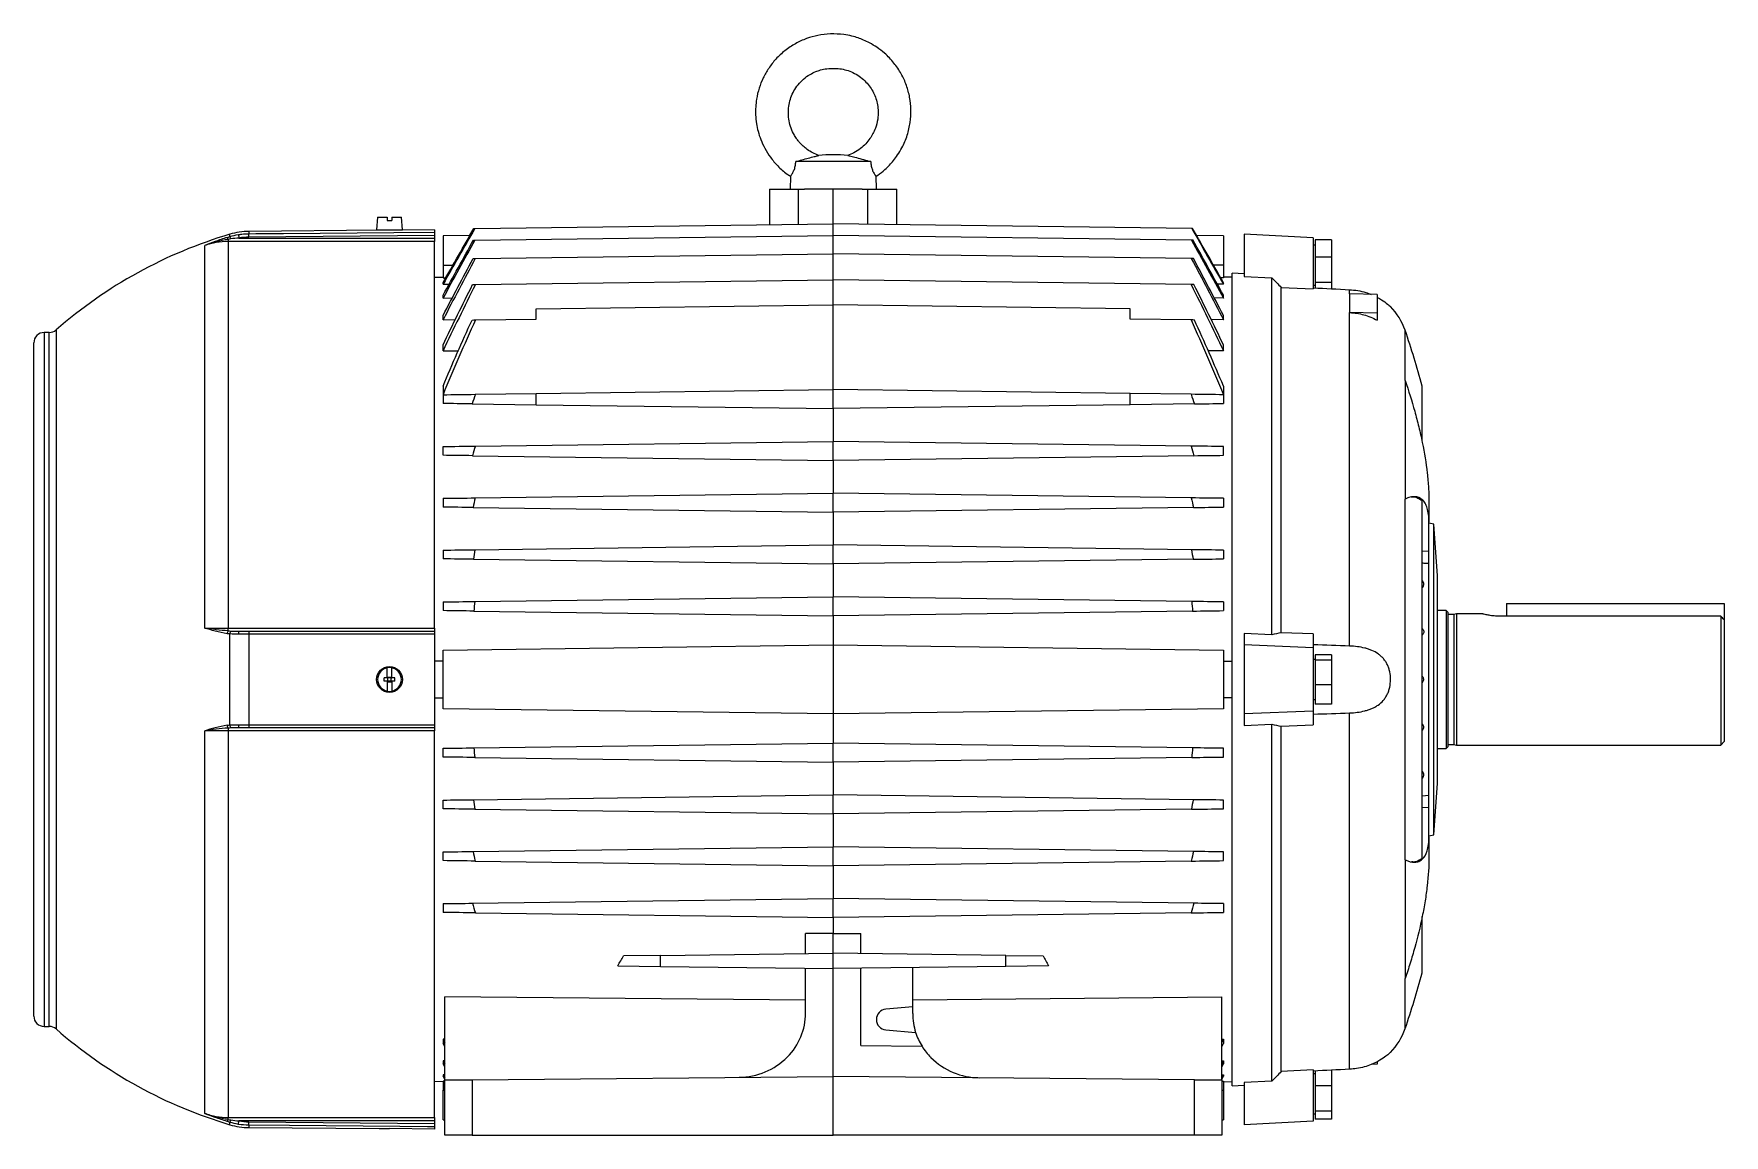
# Model space of a CAD drawing. Extents: x 49 to 1991, y 37 to 1201.
# Drawn here: x 1062.6 to 1552.1, y 460.3 to 779.4 of the extents above; entities that cross this region are included whole.
import ezdxf

# ---------------------------------------------------------------- set-up
doc = ezdxf.new("R2010")
doc.units = 0
doc.layers.get('0').update_dxf_attribs({"linetype": 'CONTINUOUS'})

msp = doc.modelspace()

# ---------------------------------------------------------------- linework, layer by layer
at = {"color": 7, "linetype": 'CONTINUOUS'}
for p, q in [((1304.89, 742.35), (1283.21, 742.35)), ((1275.59, 734.35), (1275.59, 724.08)), ((1275.59, 734.35), (1284, 734.35)), ((1281.65, 738.08), (1281.55, 734.35)), ((1284, 734.35), (1285.72, 734.35)), ((1284, 724.19), (1284, 734.35)), ((1302.38, 734.35), (1285.72, 734.35)), ((1294.05, 724.32), (1294.05, 734.35)), ((1302.38, 734.35), (1304.1, 734.35)), ((1304.1, 734.35), (1312.51, 734.35)), ((1304.1, 724.19), (1304.1, 734.35)), ((1306.55, 734.35), (1306.45, 738.12)), ((1312.51, 724.08), (1312.51, 734.35)), ((1162.12, 726.25), (1161.8, 722.55)), ((1162.12, 726.25), (1164.9, 726.25)), ((1164.9, 726.25), (1164.9, 725.25)), ((1164.9, 725.25), (1166.2, 725.25)), ((1166.2, 726.25), (1166.2, 725.25)), ((1166.2, 726.25), (1168.98, 726.25)), ((1169.3, 722.55), (1168.98, 726.25)), ((1118.82, 719.82), (1118.82, 719.23)), ((1119.34, 720.63), (1119.34, 721.3)), ((1121.79, 721.2), (1121.95, 720.22)), ((1121.95, 720.22), (1178.55, 720.22)), ((1162.59, 722.46), (1124.85, 722.13)), ((1124.85, 722.13), (1124.85, 721.47)), ((1124.86, 720.47), (1124.85, 721.47)), ((1178.55, 720.94), (1124.86, 720.47)), ((1161.8, 722.55), (1169.3, 722.55)), ((1178.55, 722.6), (1168.51, 722.51)), ((1178.55, 722.6), (1178.55, 721.94)), ((1178.55, 720.94), (1178.55, 720.22)), ((1178.55, 720.22), (1178.55, 719.23)), ((1188.84, 720.97), (1181.05, 720.87)), ((1181.05, 720.87), (1181.05, 712.35)), ((1190.23, 722.96), (1294.05, 724.32)), ((1190.3, 719.59), (1294.05, 720.94)), ((1294.05, 720.94), (1294.05, 724.32)), ((1397.87, 722.96), (1294.05, 724.32)), ((1294.05, 715.62), (1294.05, 720.94)), ((1397.8, 719.59), (1294.05, 720.94)), ((1407.05, 720.87), (1399.26, 720.97)), ((1407.05, 720.87), (1407.05, 712.35)), ((1433.05, 720.3), (1413.05, 721.35)), ((1413.05, 721.35), (1413.05, 709.09)), ((1433.05, 720.3), (1433.05, 705.46)), ((1438.35, 719.69), (1433.65, 719.69)), ((1433.65, 719.69), (1433.65, 714.68)), ((1438.35, 719.69), (1438.35, 714.68)), ((1112.05, 607.24), (1112.05, 718.04)), ((1118.82, 719.23), (1118.82, 607.23)), ((1178.55, 719.23), (1118.82, 719.23)), ((1178.55, 607.23), (1178.55, 719.23)), ((1190.36, 714.27), (1294.05, 715.62)), ((1294.05, 708.08), (1294.05, 715.62)), ((1397.74, 714.27), (1294.05, 715.62)), ((1433.65, 718.15), (1433.05, 718.15)), ((1438.35, 714.68), (1433.65, 714.68)), ((1433.65, 714.68), (1433.65, 707.33)), ((1438.35, 714.68), (1438.35, 707.33)), ((1181.05, 712.35), (1181.05, 708.68)), ((1181.05, 712.35), (1183.93, 712.35)), ((1407.05, 712.35), (1404.17, 712.35)), ((1407.05, 712.35), (1407.05, 708.68)), ((1413.05, 709.85), (1409.55, 710.03)), ((1409.55, 474.66), (1409.55, 710.03)), ((1178.55, 708.83), (1181.05, 708.87)), ((1181.05, 708.68), (1181.86, 708.7)), ((1181.05, 706.81), (1181.05, 707.28)), ((1181.05, 706.81), (1182.82, 706.84)), ((1190.41, 706.72), (1294.05, 708.08)), ((1294.05, 700.83), (1294.05, 708.08)), ((1397.69, 706.72), (1294.05, 708.08)), ((1407.05, 706.81), (1405.28, 706.84)), ((1407.05, 708.68), (1406.24, 708.7)), ((1409.55, 708.83), (1407.05, 708.87)), ((1407.05, 706.81), (1407.05, 707.28)), ((1413.05, 709.09), (1421.05, 708.71)), ((1421.05, 605.3), (1421.05, 708.71)), ((1423.77, 605.9), (1423.77, 705.9)), ((1423.77, 705.9), (1433.05, 705.46)), ((1433.05, 706.55), (1433.65, 706.55)), ((1438.35, 707.33), (1433.65, 707.33)), ((1433.65, 707.33), (1433.65, 705.75)), ((1438.35, 707.33), (1438.35, 705.51)), ((1443.57, 704.05), (1443.57, 705.25)), ((1181.05, 702.81), (1181.05, 703.64)), ((1181.05, 702.81), (1183.73, 702.85)), ((1208.05, 699.71), (1294.05, 700.83)), ((1294.05, 676.3), (1294.05, 700.83)), ((1380.05, 699.71), (1294.05, 700.83)), ((1407.05, 702.81), (1404.37, 702.85)), ((1407.05, 702.81), (1407.05, 703.64)), ((1443.57, 704.05), (1443.57, 698.62)), ((1451.57, 703.82), (1443.57, 704.05)), ((1451.57, 703.82), (1451.57, 698.49)), ((1181.05, 696.53), (1181.05, 697.77)), ((1181.05, 696.53), (1184.63, 696.57)), ((1190.44, 696.48), (1208.05, 696.71)), ((1208.05, 696.71), (1208.05, 699.71)), ((1380.05, 696.71), (1380.05, 699.71)), ((1397.66, 696.48), (1380.05, 696.71)), ((1407.05, 696.53), (1403.47, 696.57)), ((1407.05, 696.53), (1407.05, 697.77)), ((1443.57, 602.03), (1443.57, 698.62)), ((1451.57, 698.49), (1443.57, 698.62)), ((1451.57, 698.49), (1451.57, 696.41)), ((1067.03, 692.85), (1065.55, 692.85)), ((1065.55, 692.85), (1065.55, 491.85)), ((1067.03, 491.85), (1067.03, 692.85)), ((1069, 693.59), (1069, 491.1)), ((1459.67, 678.93), (1459.67, 693.48)), ((1062.55, 494.85), (1062.55, 689.85)), ((1181.05, 687.5), (1181.05, 689.25)), ((1181.05, 687.5), (1185.54, 687.56)), ((1407.05, 687.5), (1402.56, 687.56)), ((1407.05, 687.5), (1407.05, 689.25)), ((1181.05, 677.31), (1181.05, 674.84)), ((1208.05, 675.17), (1294.05, 676.3)), ((1294.05, 670.8), (1294.05, 676.3)), ((1380.05, 675.17), (1294.05, 676.3)), ((1407.05, 677.31), (1407.05, 674.84)), ((1459.67, 678.93), (1459.67, 644.61)), ((1464.55, 661.36), (1464.55, 677.35)), ((1181.05, 674.82), (1181.05, 672.28)), ((1189.45, 672.17), (1208.05, 671.92)), ((1190.44, 674.94), (1208.05, 675.17)), ((1208.05, 671.92), (1208.05, 675.17)), ((1208.05, 671.92), (1294.05, 670.8)), ((1380.05, 671.92), (1294.05, 670.8)), ((1294.05, 670.8), (1294.05, 661.3)), ((1380.05, 671.92), (1380.05, 675.17)), ((1397.66, 674.94), (1380.05, 675.17)), ((1398.65, 672.17), (1380.05, 671.92)), ((1407.05, 674.82), (1407.05, 672.28)), ((1190.41, 659.94), (1294.05, 661.3)), ((1294.05, 655.8), (1294.05, 661.3)), ((1397.69, 659.94), (1294.05, 661.3)), ((1181.05, 657.28), (1181.05, 659.82)), ((1189.6, 657.16), (1294.05, 655.8)), ((1398.5, 657.16), (1294.05, 655.8)), ((1407.05, 657.28), (1407.05, 659.82)), ((1294.05, 655.8), (1294.05, 646.3)), ((1190.36, 644.94), (1294.05, 646.3)), ((1294.05, 640.8), (1294.05, 646.3)), ((1397.74, 644.94), (1294.05, 646.3)), ((1181.05, 644.82), (1181.05, 642.28)), ((1189.74, 642.16), (1294.05, 640.8)), ((1398.36, 642.16), (1294.05, 640.8)), ((1407.05, 644.82), (1407.05, 642.28)), ((1459.67, 540.09), (1459.67, 644.61)), ((1464.55, 540.55), (1464.55, 644.14)), ((1466.55, 643.71), (1466.55, 637.94)), ((1294.05, 640.8), (1294.05, 631.3)), ((1466.55, 629.52), (1466.55, 637.94)), ((1468, 637.35), (1466.55, 637.6)), ((1469.05, 622.35), (1468, 637.35)), ((1468, 592.35), (1468, 637.35)), ((1181.05, 629.82), (1181.05, 627.28)), ((1189.86, 627.16), (1294.05, 625.8)), ((1190.3, 629.94), (1294.05, 631.3)), ((1294.05, 625.8), (1294.05, 631.3)), ((1397.8, 629.94), (1294.05, 631.3)), ((1398.24, 627.16), (1294.05, 625.8)), ((1407.05, 629.82), (1407.05, 627.28)), ((1466.55, 629.52), (1464.55, 629.4)), ((1466.55, 625.99), (1466.55, 629.52)), ((1294.05, 625.8), (1294.05, 616.3)), ((1466.55, 558.71), (1466.55, 625.99)), ((1469.05, 592.35), (1469.05, 622.35)), ((1181.05, 614.82), (1181.05, 612.28)), ((1189.97, 612.16), (1294.05, 610.8)), ((1190.23, 614.94), (1294.05, 616.3)), ((1294.05, 610.8), (1294.05, 616.3)), ((1397.87, 614.94), (1294.05, 616.3)), ((1398.13, 612.16), (1294.05, 610.8)), ((1407.05, 614.82), (1407.05, 612.28)), ((1471.55, 612.32), (1469.05, 612.32)), ((1472.05, 611.82), (1471.55, 612.32)), ((1471.55, 612.32), (1471.55, 572.37)), ((1489.05, 614.35), (1552.05, 614.35)), ((1489.05, 614.35), (1489.05, 610.68)), ((1552.05, 614.35), (1552.05, 609.64)), ((1118.82, 606.43), (1118.82, 607.23)), ((1118.82, 607.23), (1178.55, 607.23)), ((1178.55, 607.23), (1178.55, 606.35)), ((1294.05, 610.8), (1294.05, 602.35)), ((1472.05, 611.82), (1472.05, 572.87)), ((1473.8, 611.15), (1472.05, 611.15)), ((1474.55, 611.35), (1473.8, 611.15)), ((1473.8, 611.15), (1473.8, 573.55)), ((1482.11, 611.35), (1474.55, 611.35)), ((1474.55, 611.35), (1474.55, 573.35)), ((1489.05, 610.68), (1487.05, 610.68)), ((1551.05, 610.68), (1489.05, 610.68)), ((1551.05, 610.68), (1551.05, 573.35)), ((1552.05, 609.64), (1552.05, 574.35)), ((1119.34, 579.17), (1119.34, 605.52)), ((1124.85, 605.45), (1124.85, 579.25)), ((1124.86, 606.35), (1178.55, 606.35)), ((1178.55, 605.45), (1178.55, 579.25)), ((1181.05, 600.87), (1294.05, 602.35)), ((1294.05, 602.35), (1407.05, 600.87)), ((1421.05, 605.3), (1413.05, 605.63)), ((1413.05, 605.63), (1413.05, 602.35)), ((1433.05, 601.54), (1413.05, 602.35)), ((1413.05, 602.35), (1413.05, 582.35)), ((1433.05, 605.52), (1423.77, 605.9)), ((1433.05, 605.52), (1433.05, 601.54)), ((1181.05, 597.66), (1178.55, 597.67)), ((1407.05, 597.66), (1409.55, 597.67)), ((1433.05, 601.54), (1433.05, 583.15)), ((1433.65, 598.15), (1433.05, 598.15)), ((1438.35, 599.48), (1433.65, 599.48)), ((1433.65, 599.48), (1433.65, 597.93)), ((1438.35, 597.93), (1433.65, 597.93)), ((1433.65, 597.93), (1433.65, 590.8)), ((1438.35, 599.48), (1438.35, 597.93)), ((1438.35, 597.93), (1438.35, 590.8)), ((1164.9, 592.85), (1164.05, 592.85)), ((1164.05, 591.85), (1164.05, 592.85)), ((1164.9, 595.71), (1164.9, 595.8)), ((1164.9, 592.85), (1164.9, 595.71)), ((1164.9, 592.85), (1165.05, 592.85)), ((1165.05, 593.05), (1166.05, 593.05)), ((1165.05, 592.85), (1165.05, 593.05)), ((1165.05, 591.85), (1165.05, 592.85)), ((1166.05, 592.85), (1165.05, 592.85)), ((1166.05, 592.85), (1166.05, 593.05)), ((1166.05, 591.85), (1166.05, 592.85)), ((1166.05, 592.85), (1166.2, 592.85)), ((1166.2, 595.71), (1166.2, 595.8)), ((1166.2, 592.85), (1166.2, 595.71)), ((1167.05, 592.85), (1166.2, 592.85)), ((1167.05, 591.85), (1167.05, 592.85)), ((1468, 547.35), (1468, 592.35)), ((1469.05, 562.35), (1469.05, 592.35)), ((1164.9, 591.85), (1164.05, 591.85)), ((1164.9, 591.85), (1164.9, 588.98)), ((1164.9, 591.85), (1165.05, 591.85)), ((1164.9, 588.98), (1164.9, 588.89)), ((1165.05, 591.65), (1165.05, 591.85)), ((1166.05, 591.85), (1165.05, 591.85)), ((1165.05, 591.65), (1166.05, 591.65)), ((1166.05, 591.65), (1166.05, 591.85)), ((1166.05, 591.85), (1166.2, 591.85)), ((1166.2, 591.85), (1166.2, 588.98)), ((1167.05, 591.85), (1166.2, 591.85)), ((1166.2, 588.98), (1166.2, 588.89)), ((1438.35, 590.8), (1433.65, 590.8)), ((1433.65, 590.8), (1433.65, 585.21)), ((1438.35, 590.8), (1438.35, 585.21)), ((1178.55, 587.02), (1181.05, 587.03)), ((1294.05, 582.35), (1181.05, 583.83)), ((1407.05, 583.83), (1294.05, 582.35)), ((1409.55, 587.02), (1407.05, 587.03)), ((1433.05, 583.15), (1413.05, 582.35)), ((1433.05, 586.55), (1433.65, 586.55)), ((1433.05, 583.15), (1433.05, 579.17)), ((1438.35, 585.21), (1433.65, 585.21)), ((1443.57, 479.44), (1443.57, 582.67)), ((1118.82, 578.26), (1118.82, 577.46)), ((1178.55, 578.35), (1124.86, 578.35)), ((1178.55, 578.35), (1178.55, 577.46)), ((1294.05, 582.35), (1294.05, 573.9)), ((1413.05, 582.35), (1413.05, 579.06)), ((1413.05, 579.06), (1421.05, 579.39)), ((1421.05, 475.98), (1421.05, 579.39)), ((1423.77, 578.79), (1433.05, 579.17)), ((1423.77, 478.79), (1423.77, 578.79)), ((1112.05, 466.65), (1112.05, 577.46)), ((1178.55, 577.46), (1118.82, 577.46)), ((1118.82, 577.46), (1118.82, 465.47)), ((1178.55, 465.47), (1178.55, 577.46)), ((1189.97, 572.53), (1294.05, 573.9)), ((1294.05, 568.4), (1294.05, 573.9)), ((1398.13, 572.53), (1294.05, 573.9)), ((1471.55, 572.37), (1472.05, 572.87)), ((1472.05, 573.55), (1473.8, 573.55)), ((1473.8, 573.55), (1474.55, 573.35)), ((1474.55, 573.35), (1551.05, 573.35)), ((1551.05, 573.35), (1552.05, 574.35)), ((1181.05, 569.88), (1181.05, 572.42)), ((1190.23, 569.76), (1294.05, 568.4)), ((1397.87, 569.76), (1294.05, 568.4)), ((1294.05, 568.4), (1294.05, 558.9)), ((1407.05, 569.88), (1407.05, 572.42)), ((1469.05, 572.37), (1471.55, 572.37)), ((1189.86, 557.53), (1294.05, 558.9)), ((1294.05, 553.4), (1294.05, 558.9)), ((1398.24, 557.53), (1294.05, 558.9)), ((1466.55, 558.71), (1464.55, 558.59)), ((1466.55, 555.17), (1466.55, 558.71)), ((1468, 547.35), (1469.05, 562.35)), ((1181.05, 554.88), (1181.05, 557.42)), ((1190.3, 554.75), (1294.05, 553.4)), ((1397.8, 554.75), (1294.05, 553.4)), ((1294.05, 553.4), (1294.05, 543.9)), ((1407.05, 554.88), (1407.05, 557.42)), ((1466.55, 555.17), (1464.55, 555.29)), ((1466.55, 546.75), (1466.55, 555.17)), ((1189.74, 542.53), (1294.05, 543.9)), ((1294.05, 538.4), (1294.05, 543.9)), ((1398.36, 542.53), (1294.05, 543.9)), ((1466.55, 547.09), (1468, 547.35)), ((1466.55, 546.75), (1466.55, 540.98)), ((1181.05, 539.88), (1181.05, 542.42)), ((1190.36, 539.75), (1294.05, 538.4)), ((1397.74, 539.75), (1294.05, 538.4)), ((1407.05, 539.88), (1407.05, 542.42)), ((1459.67, 540.09), (1459.67, 505.76)), ((1294.05, 538.4), (1294.05, 528.9)), ((1189.6, 527.53), (1294.05, 528.9)), ((1294.05, 523.4), (1294.05, 528.9)), ((1398.5, 527.53), (1294.05, 528.9)), ((1181.05, 527.42), (1181.05, 524.88)), ((1190.41, 524.75), (1294.05, 523.4)), ((1397.69, 524.75), (1294.05, 523.4)), ((1407.05, 527.42), (1407.05, 524.88)), ((1294.05, 523.4), (1294.05, 518.74)), ((1464.55, 507.35), (1464.55, 523.66)), ((1294.05, 518.74), (1286.05, 518.77)), ((1286.05, 512.99), (1286.05, 518.77)), ((1294.05, 518.74), (1302.05, 518.77)), ((1294.05, 513.1), (1294.05, 518.74)), ((1302.05, 512.99), (1302.05, 518.77)), ((1231.7, 509.41), (1244.05, 509.25)), ((1244.05, 512.44), (1233.28, 512.3)), ((1244.05, 512.44), (1294.05, 513.1)), ((1244.05, 509.25), (1244.05, 512.44)), ((1244.05, 509.25), (1294.05, 508.6)), ((1294.05, 508.6), (1294.05, 513.1)), ((1344.05, 512.44), (1294.05, 513.1)), ((1344.05, 509.25), (1294.05, 508.6)), ((1344.05, 509.25), (1344.05, 512.44)), ((1344.05, 512.44), (1354.82, 512.3)), ((1356.4, 509.41), (1344.05, 509.25)), ((1286.05, 495.73), (1286.05, 508.7)), ((1294.05, 477.35), (1294.05, 508.6)), ((1302.05, 486.35), (1302.05, 508.7)), ((1317.05, 497.51), (1317.05, 508.9)), ((1459.67, 491.21), (1459.67, 505.76)), ((1286.05, 499.43), (1181.55, 500.46)), ((1181.55, 476.36), (1181.55, 500.46)), ((1317.05, 499.58), (1406.55, 500.46)), ((1406.55, 476.36), (1406.55, 500.46)), ((1317.05, 497.51), (1309.29, 496.84)), ((1317.05, 495.6), (1317.05, 497.51)), ((1065.55, 491.85), (1067.03, 491.85)), ((1309.29, 490.86), (1317.91, 490.1)), ((1181.55, 488.16), (1181.05, 488.17)), ((1181.05, 488.17), (1181.05, 486.92)), ((1181.05, 488.17), (1181.55, 487.21)), ((1181.55, 485.97), (1181.05, 486.92)), ((1302.05, 486.35), (1319.75, 486.11)), ((1406.55, 488.16), (1407.05, 488.17)), ((1407.05, 488.17), (1406.55, 487.21)), ((1406.55, 485.97), (1407.05, 486.92)), ((1407.05, 488.17), (1407.05, 486.92)), ((1181.55, 481.87), (1181.05, 481.88)), ((1181.05, 481.88), (1181.05, 481.05)), ((1181.05, 481.88), (1181.55, 480.97)), ((1181.55, 480.14), (1181.05, 481.05)), ((1280.78, 483), (1280.74, 482.97)), ((1322.36, 482.83), (1322.32, 482.87)), ((1406.55, 481.87), (1407.05, 481.88)), ((1407.05, 481.88), (1406.55, 480.97)), ((1406.55, 480.14), (1407.05, 481.05)), ((1407.05, 481.88), (1407.05, 481.05)), ((1451.57, 480.88), (1449.82, 480.83)), ((1451.57, 481.64), (1451.57, 480.88)), ((1181.05, 475.82), (1178.55, 475.86)), ((1181.55, 477.88), (1181.05, 477.88)), ((1181.05, 477.88), (1181.05, 477.41)), ((1181.05, 477.88), (1181.55, 477)), ((1181.55, 476.53), (1181.05, 477.41)), ((1181.55, 476), (1181.05, 476.01)), ((1181.05, 476.01), (1181.05, 473.35)), ((1181.55, 476.36), (1189.48, 476.43)), ((1181.55, 460.35), (1181.55, 476.36)), ((1189.48, 476.43), (1294.05, 477.35)), ((1189.48, 476.43), (1189.48, 460.35)), ((1294.05, 460.35), (1294.05, 477.35)), ((1398.62, 476.43), (1294.05, 477.35)), ((1398.62, 460.35), (1398.62, 476.43)), ((1398.62, 476.43), (1406.55, 476.36)), ((1406.55, 477.88), (1407.05, 477.88)), ((1407.05, 477.88), (1406.55, 477)), ((1406.55, 476.53), (1407.05, 477.41)), ((1406.55, 476.36), (1406.55, 460.35)), ((1406.55, 476), (1407.05, 476.01)), ((1407.05, 477.88), (1407.05, 477.41)), ((1407.05, 476.01), (1407.05, 473.35)), ((1407.05, 475.82), (1409.55, 475.86)), ((1409.55, 474.66), (1413.05, 474.85)), ((1421.05, 475.98), (1413.05, 475.6)), ((1413.05, 475.6), (1413.05, 463.35)), ((1433.05, 479.24), (1423.77, 478.79)), ((1433.05, 479.24), (1433.05, 464.39)), ((1433.65, 478.15), (1433.05, 478.15)), ((1433.65, 478.95), (1433.65, 474.68)), ((1438.35, 479.18), (1438.35, 474.68)), ((1181.05, 473.35), (1181.55, 473.35)), ((1406.55, 473.35), (1407.05, 473.35)), ((1438.35, 474.68), (1433.65, 474.68)), ((1433.65, 474.68), (1433.65, 467.33)), ((1438.35, 474.68), (1438.35, 467.33)), ((1118.82, 465.47), (1178.55, 465.47)), ((1118.82, 464.87), (1118.82, 465.47)), ((1178.55, 465.47), (1178.55, 464.47)), ((1433.05, 466.55), (1433.65, 466.55)), ((1438.35, 467.33), (1433.65, 467.33)), ((1433.65, 467.33), (1433.65, 465)), ((1438.35, 467.33), (1438.35, 465)), ((1119.34, 463.39), (1119.34, 464.06)), ((1121.79, 463.49), (1121.95, 464.47)), ((1178.55, 464.47), (1121.95, 464.47)), ((1124.85, 463.23), (1124.86, 464.22)), ((1124.85, 463.23), (1124.85, 462.57)), ((1124.85, 462.57), (1162.55, 462.24)), ((1124.86, 464.22), (1178.55, 463.75)), ((1178.55, 462.13), (1165.55, 462.24)), ((1178.55, 464.47), (1178.55, 463.75)), ((1178.55, 462.76), (1178.55, 462.13)), ((1181.05, 464.83), (1181.55, 464.82)), ((1189.48, 460.35), (1181.55, 460.35)), ((1189.48, 460.35), (1294.05, 460.35)), ((1398.62, 460.35), (1294.05, 460.35)), ((1406.55, 460.35), (1398.62, 460.35)), ((1406.55, 464.82), (1407.05, 464.83)), ((1433.05, 464.39), (1413.05, 463.35)), ((1438.35, 465), (1433.65, 465))]:
    msp.add_line(p, q, dxfattribs=at)
at = {"color": 7, "linetype": 'CONTINUOUS', "flags": 128}
for points in [[(1124.85, 721.47), (1126.85, 721.48), (1134.85, 721.55), (1166.85, 721.83), (1178.55, 721.94)], [(1178.55, 605.45), (1176.55, 605.45), (1168.55, 605.45), (1136.55, 605.45), (1124.85, 605.45)], [(1124.85, 579.25), (1126.85, 579.25), (1134.85, 579.25), (1166.85, 579.25), (1178.55, 579.25)], [(1178.55, 462.76), (1176.55, 462.77), (1168.55, 462.84), (1136.55, 463.13), (1124.85, 463.23)]]:
    msp.add_lwpolyline(points, dxfattribs=at)
at = {"color": 7, "linetype": 'CONTINUOUS'}
msp.add_circle((1165.55, 592.35), 3.75, dxfattribs=at)
for centre, radius, start, end in [((1294.05, 705.58), 38.76, 83.7429, 96.2631), ((1157.55, 592.35), 134.5, 106.5049, 131.1728), ((1117.44, 719.45), 1.42, 14.9533, 40.3173), ((1125.02, 702.13), 20, 90.5, 106.5049), ((1117.05, 719.27), 2.66, 14.6474, 30.5834), ((1442.63, 687.69), 18, 18.7526, 44.7019), ((1065.55, 689.85), 3, 90, 180), ((1067.03, 695.85), 3, 270, 311.1728), ((1222.94, 613.11), 250, 14.8891, 18.7526), ((1120.33, 605.43), 1.81, 146.6187, 174.3626), ((1120.89, 605.49), 1.55, 144.7345, 178.8783), ((1123.25, 605.65), 1.47, 151.7604, 187.8841), ((1149.52, 605.66), 24.68, 178.4001, 180.4877), ((1165.55, 592.35), 3.43, 100.9358, 259.0642), ((1165.55, 592.35), 3.51, 79.3397, 100.6603), ((1165.55, 592.35), 3.43, 280.9358, 79.0642), ((1165.55, 592.35), 3.51, 259.3397, 280.6603), ((1120.33, 579.26), 1.81, 185.6374, 213.3813), ((1120.89, 579.2), 1.55, 181.1217, 215.2655), ((1123.25, 579.04), 1.47, 172.1159, 208.2396), ((1149.52, 579.04), 24.68, 179.5123, 181.5999), ((1222.94, 571.58), 250, 341.2474, 345.1109), ((1065.55, 494.85), 3, 180, 270), ((1268.05, 495.73), 18, 315, 0), ((1309.55, 493.85), 3, 95, 265), ((1335.05, 495.6), 18, 180, 197.7849), ((1067.03, 488.85), 3, 48.8272, 90), ((1157.55, 592.35), 134.5, 228.8272, 253.4951), ((1335.05, 495.6), 18, 197.7849, 211.8062), ((1442.63, 497), 18, 315.3063, 341.2474), ((1335.05, 495.6), 18, 211.8062, 225), ((1266.6, 497.11), 20, 270.5, 315), ((1336.5, 496.98), 20, 225, 269.5), ((1117.44, 465.24), 1.42, 319.6827, 345.0467), ((1117.05, 465.42), 2.66, 329.4166, 345.3526), ((1125.02, 482.56), 20, 253.4951, 269.5)]:
    msp.add_arc(centre, radius, start, end, dxfattribs=at)
for centre, start_param, end_param in [((1185.7, 592.35), 3.922163, 3.956731), ((1402.4, 592.35), 2.326455, 2.361022)]:
    msp.add_ellipse(centre, major_axis=(0, 116.72), ratio=0.560054, start_param=start_param, end_param=end_param, dxfattribs=at)
for points, knots in [([(1306.43, 738.1), (1306.6, 738.2), (1307.53, 738.74), (1308.83, 739.85), (1310.33, 741.28), (1311.58, 742.7), (1312.81, 744.36), (1314.25, 746.77), (1315.57, 749.92), (1316.43, 753.65), (1316.64, 757.36), (1316.27, 760.98), (1315.32, 764.48), (1313.8, 767.84), (1311.68, 771.01), (1309.24, 773.56), (1306.81, 775.44), (1304.75, 776.68), (1302.93, 777.55), (1301.2, 778.21), (1299.3, 778.76), (1296.61, 779.27), (1293.3, 779.42), (1289.66, 779.01), (1286.26, 778.05), (1283.03, 776.57), (1280.03, 774.57), (1277.42, 772.14), (1275.32, 769.46), (1273.7, 766.62), (1272.51, 763.62), (1271.84, 760.78), (1271.55, 758.18), (1271.53, 755.8), (1271.77, 753.43), (1272.27, 751.03), (1273.05, 748.64), (1274.21, 746.1), (1275.83, 743.51), (1278, 740.99), (1279.98, 739.14), (1281.35, 738.33), (1281.68, 738.13)], [0, 0, 0, 0, 0.005174, 0.027876, 0.044352, 0.059379, 0.077005, 0.098353, 0.132398, 0.1655, 0.197697, 0.229028, 0.26001, 0.291834, 0.324669, 0.359291, 0.383347, 0.404666, 0.421681, 0.435879, 0.452898, 0.473302, 0.507356, 0.538887, 0.568536, 0.599231, 0.631088, 0.66228, 0.691783, 0.719611, 0.747202, 0.775759, 0.795343, 0.815356, 0.837756, 0.85729, 0.879156, 0.903351, 0.929864, 0.958674, 0.989782, 1, 1, 1, 1]), ([(1289.85, 744.16), (1289.27, 744.38), (1288.1, 744.82), (1286.6, 745.77), (1285.42, 746.73), (1284.55, 747.59), (1283.85, 748.42), (1283.16, 749.36), (1282.36, 750.72), (1281.61, 752.51), (1281.12, 754.66), (1280.99, 756.81), (1281.21, 758.9), (1281.75, 760.92), (1282.62, 762.85), (1283.84, 764.66), (1285.41, 766.29), (1287.16, 767.56), (1288.84, 768.39), (1290.48, 768.96), (1292.29, 769.32), (1294.36, 769.4), (1296.44, 769.24), (1298.4, 768.74), (1300.27, 767.94), (1302.01, 766.83), (1303.99, 765.06), (1305.85, 762.42), (1306.85, 759.38), (1307.11, 756.78), (1306.97, 754.47), (1306.28, 751.76), (1305.02, 749.35), (1303.45, 747.43), (1301.89, 746.04), (1300.15, 744.88), (1298.85, 744.39), (1298.25, 744.16)], [0, 0, 0, 0, 0.025044, 0.051469, 0.07238, 0.087807, 0.101528, 0.116913, 0.135545, 0.166292, 0.196365, 0.225709, 0.254298, 0.282421, 0.311185, 0.340751, 0.371738, 0.403663, 0.428963, 0.448768, 0.474569, 0.505163, 0.533618, 0.560304, 0.587972, 0.616753, 0.644926, 0.696596, 0.747423, 0.77417, 0.803913, 0.841813, 0.888168, 0.914596, 0.943179, 0.973951, 1, 1, 1, 1]), ([(1283.21, 742.35), (1283.81, 742.52), (1285.07, 742.88), (1286.92, 743.4), (1288.51, 743.81), (1289.5, 744.04), (1289.91, 744.13), (1289.84, 744.11), (1289.82, 744.11)], [0, 0, 0, 0, 0.188917, 0.394501, 0.62968, 0.822686, 0.970423, 1, 1, 1, 1]), ([(1298.28, 744.11), (1298.29, 744.11), (1298.34, 744.1), (1299.2, 743.91), (1300.71, 743.53), (1302.73, 742.96), (1304.2, 742.54), (1304.89, 742.35)], [0, 0, 0, 0, 0.118623, 0.295637, 0.537729, 0.784118, 1, 1, 1, 1]), ([(1281.65, 738.08), (1281.7, 738.13), (1281.78, 738.23), (1282.31, 739.01), (1282.8, 740.05), (1283.12, 741.21), (1283.18, 742.01), (1283.21, 742.35)], [0, 0, 0, 0, 0.295505, 0.529517, 0.70302, 0.8777, 1, 1, 1, 1]), ([(1304.89, 742.35), (1304.93, 741.91), (1305.01, 741.04), (1305.36, 739.93), (1305.82, 738.97), (1306.25, 738.33), (1306.5, 738.02), (1306.43, 738.1), (1306.42, 738.11)], [0, 0, 0, 0, 0.159508, 0.319585, 0.472446, 0.711329, 0.955302, 1, 1, 1, 1]), ([(1118.82, 719.82), (1117.66, 719.64), (1116.51, 719.4), (1114.25, 718.81), (1113.14, 718.45), (1112.05, 718.04)], [0, 0, 0, 0, 0.5, 0.5, 1, 1, 1, 1]), ([(1168.51, 722.51), (1168.51, 722.51), (1168.51, 722.51), (1168.13, 722.5), (1167.46, 722.48), (1166.55, 722.46), (1165.54, 722.45), (1164.53, 722.44), (1163.63, 722.45), (1162.96, 722.45), (1162.58, 722.46), (1162.59, 722.46), (1162.59, 722.46)], [0, 0, 0, 0, 0.071178, 0.17854, 0.285935, 0.393373, 0.500815, 0.608224, 0.715612, 0.823011, 0.930427, 1, 1, 1, 1]), ([(1178.55, 721.94), (1178.55, 721.92), (1178.55, 721.89), (1178.55, 721.78), (1178.55, 721.7), (1178.55, 721.43), (1178.55, 721.19), (1178.55, 720.94)], [0, 0, 0, 0, 0.25, 0.25, 0.5, 0.5, 1, 1, 1, 1]), ([(1118.82, 719.23), (1117.66, 719.23), (1116.52, 719.13), (1114.25, 718.73), (1113.14, 718.43), (1112.05, 718.04)], [0, 0, 0, 0, 0.5, 0.5, 1, 1, 1, 1]), ([(1443.57, 705.25), (1444.36, 705.19), (1445.96, 705.05), (1448.07, 704.53), (1449.3, 704.06), (1449.8, 703.87)], [0, 0, 0, 0, 0.364051, 0.73791, 1, 1, 1, 1]), ([(1451.57, 703.05), (1451.6, 703.04), (1452.5, 702.61), (1453.88, 701.64), (1455.21, 700.56), (1455.36, 700.42), (1455.42, 700.35)], [0, 0, 0, 0, 0.011505, 0.3545057, 0.6991706, 1, 1, 1, 1]), ([(1443.57, 698.62), (1444.98, 698.56), (1446.36, 698.34), (1448.36, 697.79), (1449.03, 697.57), (1450.33, 697.04), (1450.96, 696.74), (1451.57, 696.41)], [0, 0, 0, 0, 0.5, 0.5, 0.75, 0.75, 1, 1, 1, 1]), ([(1459.67, 678.93), (1460.68, 675.99), (1461.61, 673.03), (1462.85, 668.54), (1463.24, 667.04), (1463.79, 664.78), (1463.96, 664.02), (1464.3, 662.51), (1464.47, 661.74), (1465.23, 657.97), (1465.71, 655.02), (1466.21, 650.69), (1466.33, 649.26), (1466.46, 647.15), (1466.5, 646.45), (1466.54, 645.06), (1466.55, 644.38), (1466.55, 643.71)], [0, 0, 0, 0, 0.25, 0.25, 0.375, 0.375, 0.4375, 0.4375, 0.5, 0.5, 0.75, 0.75, 0.875, 0.875, 0.9375, 0.9375, 1, 1, 1, 1]), ([(1466.55, 637.94), (1466.55, 639.54), (1466.37, 640.88), (1465.88, 642.5), (1465.68, 642.97), (1465.32, 643.59), (1465.19, 643.78), (1464.92, 644.12), (1464.77, 644.28), (1464.01, 644.97), (1463.28, 645.25), (1462.24, 645.29), (1462.02, 645.28), (1461.58, 645.23), (1461.35, 645.19), (1460.66, 645.02), (1460.18, 644.84), (1459.67, 644.61)], [0, 0, 0, 0, 0.25, 0.25, 0.375, 0.375, 0.4375, 0.4375, 0.5, 0.5, 0.75, 0.75, 0.8125, 0.8125, 0.875, 0.875, 1, 1, 1, 1]), ([(1461.51, 645.18), (1461.72, 645.2), (1462.34, 645.29), (1463.36, 644.99), (1464.15, 644.43), (1464.55, 644.14)], [0, 0, 0, 0, 0.196088, 0.596499, 1, 1, 1, 1]), ([(1464.55, 626.11), (1464.72, 626.1), (1465.38, 626.06), (1466.05, 626.02), (1466.55, 625.99)], [0, 0, 0, 0, 0.25008, 1, 1, 1, 1]), ([(1464.55, 618.86), (1464.62, 618.92), (1464.81, 619.07), (1464.96, 619.38), (1465.06, 619.75), (1465.06, 620.18), (1464.93, 620.58), (1464.74, 620.89), (1464.61, 621.01), (1464.55, 621.06)], [0, 0, 0, 0, 0.11189, 0.283621, 0.409387, 0.568693, 0.783913, 0.913081, 1, 1, 1, 1]), ([(1118.82, 606.43), (1117.66, 606.51), (1116.51, 606.63), (1114.25, 606.91), (1113.14, 607.07), (1112.05, 607.24)], [0, 0, 0, 0, 0.5, 0.5, 1, 1, 1, 1]), ([(1112.05, 607.24), (1113.14, 607.23), (1114.25, 607.23), (1116.52, 607.23), (1117.66, 607.23), (1118.82, 607.23)], [0, 0, 0, 0, 0.5, 0.5, 1, 1, 1, 1]), ([(1464.55, 607.11), (1464.59, 607.09), (1464.73, 607), (1464.91, 606.75), (1465.05, 606.39), (1465.07, 605.99), (1464.94, 605.6), (1464.76, 605.32), (1464.59, 605.22), (1464.55, 605.19)], [0, 0, 0, 0, 0.05197, 0.215547, 0.382788, 0.55783, 0.741653, 0.931885, 1, 1, 1, 1]), ([(1487.05, 610.68), (1486.5, 610.69), (1485.4, 610.72), (1483.92, 610.93), (1482.79, 611.16), (1482.12, 611.33), (1482.11, 611.33), (1482.11, 611.33)], [0, 0, 0, 0, 0.209735, 0.419291, 0.633464, 0.850905, 1, 1, 1, 1]), ([(1178.55, 606.35), (1178.55, 606.35), (1178.55, 606.32), (1178.55, 606.24), (1178.55, 606.17), (1178.55, 605.92), (1178.55, 605.69), (1178.55, 605.45)], [0, 0, 0, 0, 0.25, 0.25, 0.5, 0.5, 1, 1, 1, 1]), ([(1294.05, 602.35), (1294.05, 602.35), (1294.05, 602.32), (1294.05, 602.2), (1294.05, 602.1), (1294.05, 601.8), (1294.05, 601.6), (1294.05, 601.07), (1294.05, 600.75), (1294.05, 599.95), (1294.05, 599.47), (1294.05, 598.37), (1294.05, 597.74), (1294.05, 596.36), (1294.05, 595.6), (1294.05, 594.01), (1294.05, 593.18), (1294.05, 591.51), (1294.05, 590.68), (1294.05, 589.09), (1294.05, 588.33), (1294.05, 586.95), (1294.05, 586.32), (1294.05, 585.22), (1294.05, 584.75), (1294.05, 583.95), (1294.05, 583.62), (1294.05, 583.1), (1294.05, 582.9), (1294.05, 582.6), (1294.05, 582.5), (1294.05, 582.37), (1294.05, 582.35), (1294.05, 582.35)], [0, 0, 0, 0, 0.0625, 0.0625, 0.125, 0.125, 0.1875, 0.1875, 0.25, 0.25, 0.3125, 0.3125, 0.375, 0.375, 0.4375, 0.4375, 0.5, 0.5, 0.5625, 0.5625, 0.625, 0.625, 0.6875, 0.6875, 0.75, 0.75, 0.8125, 0.8125, 0.875, 0.875, 0.9375, 0.9375, 1, 1, 1, 1]), ([(1181.05, 583.83), (1181.05, 583.83), (1181.05, 583.83), (1181.05, 583.85), (1181.05, 583.87), (1181.05, 583.91), (1181.05, 583.96), (1181.05, 584.02), (1181.05, 584.09), (1181.05, 584.17), (1181.05, 584.26), (1181.05, 584.36), (1181.05, 584.64), (1181.05, 585.21), (1181.05, 586.28), (1181.05, 587.58), (1181.05, 589.06), (1181.05, 590.67), (1181.05, 592.34), (1181.05, 594.01), (1181.05, 595.62), (1181.05, 597.11), (1181.05, 598.41), (1181.05, 599.48), (1181.05, 600.09), (1181.05, 600.42), (1181.05, 600.58), (1181.05, 600.71), (1181.05, 600.8), (1181.05, 600.86), (1181.05, 600.86), (1181.05, 600.87)], [0, 0, 0, 0, 0.011494, 0.022922, 0.034299, 0.045638, 0.056954, 0.068263, 0.079579, 0.090917, 0.102291, 0.113716, 0.125206, 0.187647, 0.250106, 0.312519, 0.374951, 0.437362, 0.499793, 0.562229, 0.624686, 0.687174, 0.749682, 0.812185, 0.874706, 0.895732, 0.91658, 0.93734, 0.958102, 0.978959, 1, 1, 1, 1]), ([(1407.05, 600.87), (1407.05, 600.87), (1407.05, 600.86), (1407.05, 600.85), (1407.05, 600.82), (1407.05, 600.78), (1407.05, 600.74), (1407.05, 600.68), (1407.05, 600.61), (1407.05, 600.53), (1407.05, 600.43), (1407.05, 600.33), (1407.05, 600.05), (1407.05, 599.48), (1407.05, 598.41), (1407.05, 597.11), (1407.05, 595.63), (1407.05, 594.03), (1407.05, 592.35), (1407.05, 590.68), (1407.05, 589.07), (1407.05, 587.59), (1407.05, 586.29), (1407.05, 585.22), (1407.05, 584.6), (1407.05, 584.27), (1407.05, 584.11), (1407.05, 583.98), (1407.05, 583.89), (1407.05, 583.84), (1407.05, 583.83), (1407.05, 583.83)], [0, 0, 0, 0, 0.0114935, 0.022921, 0.0342969, 0.0456358, 0.0569523, 0.0682611, 0.0795771, 0.0909149, 0.1022893, 0.1137148, 0.1252057, 0.1876463, 0.2501067, 0.31252, 0.3749514, 0.4373637, 0.499793, 0.56223, 0.6246842, 0.6871729, 0.74968, 0.8121828, 0.8747057, 0.8957308, 0.916578, 0.9373375, 0.9581004, 0.9789579, 1, 1, 1, 1]), ([(1443.57, 582.67), (1444.33, 582.69), (1445.07, 582.75), (1446.53, 582.94), (1447.25, 583.08), (1448.31, 583.34), (1448.66, 583.44), (1449.34, 583.66), (1449.67, 583.79), (1450.31, 584.06), (1450.62, 584.21), (1451.23, 584.54), (1451.53, 584.72), (1452.38, 585.31), (1452.89, 585.76), (1453.57, 586.54), (1453.78, 586.82), (1454.16, 587.41), (1454.33, 587.71), (1454.64, 588.35), (1454.78, 588.68), (1455.01, 589.37), (1455.11, 589.73), (1455.35, 590.82), (1455.43, 591.56), (1455.43, 593.08), (1455.36, 593.83), (1455.12, 594.92), (1455.03, 595.28), (1454.79, 595.97), (1454.66, 596.3), (1454.35, 596.94), (1454.18, 597.25), (1453.79, 597.85), (1453.59, 598.12), (1453.14, 598.65), (1452.9, 598.89), (1452.39, 599.35), (1452.11, 599.57), (1451.27, 600.16), (1450.66, 600.49), (1449.68, 600.9), (1449.35, 601.03), (1448.67, 601.25), (1448.33, 601.35), (1447.28, 601.61), (1446.56, 601.74), (1445.08, 601.94), (1444.33, 602), (1443.57, 602.03)], [0, 0, 0, 0, 0.0625, 0.0625, 0.125, 0.125, 0.15625, 0.15625, 0.1875, 0.1875, 0.21875, 0.21875, 0.25, 0.25, 0.3125, 0.3125, 0.34375, 0.34375, 0.375, 0.375, 0.40625, 0.40625, 0.4375, 0.4375, 0.5, 0.5, 0.5625, 0.5625, 0.59375, 0.59375, 0.625, 0.625, 0.65625, 0.65625, 0.6875, 0.6875, 0.71875, 0.71875, 0.75, 0.75, 0.8125, 0.8125, 0.84375, 0.84375, 0.875, 0.875, 0.9375, 0.9375, 1, 1, 1, 1]), ([(1464.55, 591.4), (1464.59, 591.43), (1464.75, 591.53), (1464.93, 591.81), (1465.05, 592.19), (1465.04, 592.6), (1464.88, 592.97), (1464.7, 593.22), (1464.57, 593.29), (1464.55, 593.3)], [0, 0, 0, 0, 0.0683475, 0.2517501, 0.4326193, 0.6117589, 0.7903802, 0.9697673, 1, 1, 1, 1]), ([(1118.82, 578.26), (1117.66, 578.19), (1116.51, 578.06), (1114.25, 577.78), (1113.14, 577.62), (1112.05, 577.46)], [0, 0, 0, 0, 0.5, 0.5, 1, 1, 1, 1]), ([(1178.55, 579.25), (1178.55, 579.12), (1178.55, 579.01), (1178.55, 578.79), (1178.55, 578.69), (1178.55, 578.44), (1178.55, 578.35), (1178.55, 578.35)], [0, 0, 0, 0, 0.25, 0.25, 0.5, 0.5, 1, 1, 1, 1]), ([(1464.55, 577.59), (1464.59, 577.61), (1464.73, 577.69), (1464.91, 577.94), (1465.05, 578.3), (1465.07, 578.7), (1464.94, 579.09), (1464.76, 579.38), (1464.59, 579.47), (1464.55, 579.5)], [0, 0, 0, 0, 0.05197, 0.215547, 0.382788, 0.55783, 0.741653, 0.931885, 1, 1, 1, 1]), ([(1118.82, 577.46), (1117.66, 577.46), (1116.52, 577.46), (1114.25, 577.46), (1113.14, 577.46), (1112.05, 577.46)], [0, 0, 0, 0, 0.5, 0.5, 1, 1, 1, 1]), ([(1464.55, 563.66), (1464.62, 563.72), (1464.81, 563.87), (1464.96, 564.18), (1465.06, 564.55), (1465.06, 564.98), (1464.93, 565.38), (1464.74, 565.69), (1464.61, 565.81), (1464.55, 565.86)], [0, 0, 0, 0, 0.11189, 0.283621, 0.409387, 0.568693, 0.783913, 0.913081, 1, 1, 1, 1]), ([(1459.67, 540.09), (1460.68, 539.61), (1461.61, 539.39), (1462.85, 539.43), (1463.24, 539.5), (1463.79, 539.72), (1463.96, 539.81), (1464.3, 540.02), (1464.47, 540.14), (1465.23, 540.83), (1465.71, 541.65), (1466.21, 543.26), (1466.33, 543.86), (1466.46, 544.87), (1466.5, 545.23), (1466.54, 545.97), (1466.55, 546.35), (1466.55, 546.75)], [0, 0, 0, 0, 0.25, 0.25, 0.375, 0.375, 0.4375, 0.4375, 0.5, 0.5, 0.75, 0.75, 0.875, 0.875, 0.9375, 0.9375, 1, 1, 1, 1]), ([(1466.55, 540.98), (1466.55, 538.29), (1466.37, 535.49), (1465.88, 531.16), (1465.68, 529.69), (1465.32, 527.45), (1465.19, 526.7), (1464.92, 525.2), (1464.77, 524.45), (1464.01, 520.71), (1463.28, 517.7), (1462.24, 513.94), (1462.02, 513.19), (1461.58, 511.69), (1461.35, 510.94), (1460.66, 508.71), (1460.18, 507.23), (1459.67, 505.76)], [0, 0, 0, 0, 0.25, 0.25, 0.375, 0.375, 0.4375, 0.4375, 0.5, 0.5, 0.75, 0.75, 0.8125, 0.8125, 0.875, 0.875, 1, 1, 1, 1]), ([(1464.55, 540.55), (1464.17, 540.28), (1463.4, 539.73), (1462.38, 539.41), (1461.74, 539.49), (1461.51, 539.52)], [0, 0, 0, 0, 0.3887269, 0.7802903, 1, 1, 1, 1]), ([(1455.42, 484.34), (1455.43, 484.34), (1455.55, 484.45), (1455.14, 484.08), (1454.15, 483.25), (1452.36, 482.01), (1450.16, 480.9), (1447.82, 480.09), (1445.69, 479.61), (1444.25, 479.49), (1443.57, 479.44)], [0, 0, 0, 0, 0.002673, 0.153761, 0.304704, 0.460895, 0.633806, 0.758563, 0.886915, 1, 1, 1, 1]), ([(1181.05, 464.83), (1181.05, 464.95), (1181.05, 465.21), (1181.05, 467.17), (1181.05, 469.99), (1181.05, 472.23), (1181.05, 473.35)], [0, 0, 0, 0, 0.249331, 0.499456, 0.74964, 1, 1, 1, 1]), ([(1407.05, 473.35), (1407.05, 472.23), (1407.05, 470.01), (1407.05, 467.14), (1407.05, 465.37), (1407.05, 464.61), (1407.05, 464.83), (1407.05, 464.83)], [0, 0, 0, 0, 0.250156, 0.500091, 0.749917, 0.999737, 1, 1, 1, 1]), ([(1112.05, 466.65), (1113.14, 466.26), (1114.25, 465.97), (1116.52, 465.57), (1117.66, 465.47), (1118.82, 465.47)], [0, 0, 0, 0, 0.5, 0.5, 1, 1, 1, 1]), ([(1118.82, 464.87), (1117.66, 465.05), (1116.51, 465.29), (1114.25, 465.89), (1113.14, 466.24), (1112.05, 466.65)], [0, 0, 0, 0, 0.5, 0.5, 1, 1, 1, 1]), ([(1162.55, 462.24), (1162.55, 462.24), (1162.5, 462.24), (1162.7, 462.24), (1163.17, 462.24), (1163.95, 462.25), (1164.79, 462.25), (1165.34, 462.25), (1165.55, 462.24)], [0, 0, 0, 0, 0.0051092, 0.2197641, 0.4344191, 0.6490943, 0.8637628, 1, 1, 1, 1]), ([(1178.55, 463.75), (1178.55, 463.63), (1178.55, 463.51), (1178.55, 463.28), (1178.55, 463.17), (1178.55, 462.9), (1178.55, 462.78), (1178.55, 462.76)], [0, 0, 0, 0, 0.25, 0.25, 0.5, 0.5, 1, 1, 1, 1])]:
    msp.add_open_spline(points, degree=3, knots=knots, dxfattribs=at)
for points in [[(1118.53, 720.38), (1117.34, 720), (1116.18, 719.6), (1115.03, 719.18)], [(1118.53, 720.38), (1118.8, 720.46), (1119.07, 720.55), (1119.34, 720.63)], [(1119.62, 719.95), (1119.35, 719.91), (1119.09, 719.86), (1118.82, 719.82)], [(1119.34, 720.63), (1120.14, 720.88), (1120.96, 721.07), (1121.79, 721.2)], [(1121.95, 720.22), (1121.17, 720.16), (1120.4, 720.07), (1119.62, 719.95)], [(1121.79, 721.2), (1122.12, 721.26), (1122.45, 721.3), (1122.78, 721.34)], [(1124.86, 720.47), (1123.88, 720.46), (1122.91, 720.38), (1121.95, 720.22)], [(1122.78, 721.34), (1123.46, 721.42), (1124.15, 721.46), (1124.85, 721.47)], [(1190.23, 722.96), (1187.17, 717.58), (1184.11, 712.2), (1181.05, 706.81)], [(1181.05, 707.28), (1184.02, 712.51), (1187, 717.73), (1189.97, 722.96)], [(1190.3, 719.59), (1187.21, 714), (1184.12, 708.41), (1181.05, 702.81)], [(1181.05, 703.64), (1183.97, 708.96), (1186.91, 714.27), (1189.86, 719.58)], [(1189.86, 719.58), (1190, 719.58), (1190.15, 719.58), (1190.3, 719.59)], [(1189.97, 722.96), (1190.05, 722.96), (1190.14, 722.96), (1190.23, 722.96)], [(1397.8, 719.59), (1400.89, 714), (1403.98, 708.41), (1407.05, 702.81)], [(1398.24, 719.58), (1398.1, 719.58), (1397.95, 719.58), (1397.8, 719.59)], [(1397.87, 722.96), (1400.93, 717.58), (1403.99, 712.2), (1407.05, 706.81)], [(1398.13, 722.96), (1398.05, 722.96), (1397.96, 722.96), (1397.87, 722.96)], [(1407.05, 707.28), (1404.08, 712.51), (1401.11, 717.73), (1398.13, 722.96)], [(1407.05, 703.64), (1404.13, 708.96), (1401.19, 714.27), (1398.24, 719.58)], [(1115.03, 719.18), (1114.03, 718.81), (1113.03, 718.43), (1112.05, 718.04)], [(1190.36, 714.27), (1187.23, 708.37), (1184.12, 702.46), (1181.05, 696.53)], [(1181.05, 697.77), (1183.92, 703.28), (1186.82, 708.77), (1189.74, 714.26)], [(1189.74, 714.26), (1189.94, 714.26), (1190.15, 714.26), (1190.36, 714.27)], [(1397.74, 714.27), (1400.87, 708.37), (1403.98, 702.46), (1407.05, 696.53)], [(1398.36, 714.26), (1398.16, 714.26), (1397.95, 714.26), (1397.74, 714.27)], [(1407.05, 697.77), (1404.18, 703.28), (1401.28, 708.77), (1398.36, 714.26)], [(1190.41, 706.72), (1187.23, 700.35), (1184.1, 693.94), (1181.05, 687.5)], [(1181.05, 689.25), (1183.84, 695.1), (1186.7, 700.92), (1189.6, 706.71)], [(1189.6, 706.71), (1189.87, 706.72), (1190.14, 706.72), (1190.41, 706.72)], [(1397.69, 706.72), (1400.87, 700.35), (1404, 693.94), (1407.05, 687.5)], [(1398.5, 706.71), (1398.23, 706.72), (1397.97, 706.72), (1397.69, 706.72)], [(1407.05, 689.25), (1404.26, 695.1), (1401.4, 700.92), (1398.5, 706.71)], [(1421.05, 708.71), (1421.96, 707.77), (1422.87, 706.84), (1423.77, 705.9)], [(1433.05, 705.78), (1436.56, 705.6), (1440.06, 705.43), (1443.57, 705.25)], [(1190.44, 696.48), (1187.18, 689.32), (1184.04, 682.12), (1181.05, 674.84)], [(1181.05, 677.31), (1183.74, 683.74), (1186.55, 690.12), (1189.45, 696.46)], [(1189.45, 696.46), (1189.77, 696.47), (1190.1, 696.47), (1190.44, 696.48)], [(1397.66, 696.48), (1400.92, 689.32), (1404.06, 682.12), (1407.05, 674.84)], [(1398.65, 696.46), (1398.33, 696.47), (1398, 696.47), (1397.66, 696.48)], [(1407.05, 677.31), (1404.36, 683.74), (1401.55, 690.12), (1398.65, 696.46)], [(1181.05, 674.82), (1184.04, 674.86), (1187.18, 674.9), (1190.44, 674.94)], [(1189.45, 672.17), (1186.55, 672.2), (1183.74, 672.24), (1181.05, 672.28)], [(1190.44, 674.94), (1190.1, 674.02), (1189.77, 673.09), (1189.45, 672.17)], [(1397.66, 674.94), (1398, 674.02), (1398.33, 673.09), (1398.65, 672.17)], [(1407.05, 674.82), (1404.06, 674.86), (1400.92, 674.9), (1397.66, 674.94)], [(1398.65, 672.17), (1401.55, 672.2), (1404.36, 672.24), (1407.05, 672.28)], [(1181.05, 659.82), (1184.1, 659.86), (1187.23, 659.9), (1190.41, 659.94)], [(1189.6, 657.16), (1186.7, 657.2), (1183.84, 657.24), (1181.05, 657.28)], [(1190.41, 659.94), (1190.14, 659.02), (1189.87, 658.09), (1189.6, 657.16)], [(1397.69, 659.94), (1397.97, 659.02), (1398.23, 658.09), (1398.5, 657.16)], [(1407.05, 659.82), (1404, 659.86), (1400.87, 659.9), (1397.69, 659.94)], [(1398.5, 657.16), (1401.4, 657.2), (1404.26, 657.24), (1407.05, 657.28)], [(1181.05, 644.82), (1184.12, 644.86), (1187.23, 644.9), (1190.36, 644.94)], [(1189.74, 642.16), (1186.82, 642.2), (1183.92, 642.24), (1181.05, 642.28)], [(1190.36, 644.94), (1190.15, 644.01), (1189.94, 643.09), (1189.74, 642.16)], [(1397.74, 644.94), (1397.95, 644.01), (1398.16, 643.09), (1398.36, 642.16)], [(1407.05, 644.82), (1403.98, 644.86), (1400.87, 644.9), (1397.74, 644.94)], [(1398.36, 642.16), (1401.28, 642.2), (1404.18, 642.24), (1407.05, 642.28)], [(1181.05, 629.82), (1184.12, 629.86), (1187.21, 629.9), (1190.3, 629.94)], [(1189.86, 627.16), (1186.91, 627.2), (1183.97, 627.24), (1181.05, 627.28)], [(1190.3, 629.94), (1190.15, 629.01), (1190, 628.09), (1189.86, 627.16)], [(1397.8, 629.94), (1397.95, 629.01), (1398.1, 628.09), (1398.24, 627.16)], [(1407.05, 629.82), (1403.98, 629.86), (1400.89, 629.9), (1397.8, 629.94)], [(1398.24, 627.16), (1401.19, 627.2), (1404.13, 627.24), (1407.05, 627.28)], [(1181.05, 614.82), (1184.11, 614.86), (1187.17, 614.9), (1190.23, 614.94)], [(1189.97, 612.16), (1187, 612.2), (1184.02, 612.24), (1181.05, 612.28)], [(1190.23, 614.94), (1190.14, 614.01), (1190.05, 613.09), (1189.97, 612.16)], [(1397.87, 614.94), (1397.96, 614.01), (1398.05, 613.09), (1398.13, 612.16)], [(1407.05, 614.82), (1403.99, 614.86), (1400.93, 614.9), (1397.87, 614.94)], [(1398.13, 612.16), (1401.11, 612.2), (1404.08, 612.24), (1407.05, 612.28)], [(1115.03, 606.35), (1114.03, 606.62), (1113.03, 606.92), (1112.05, 607.24)], [(1552.05, 609.64), (1551.72, 609.98), (1551.38, 610.33), (1551.05, 610.68)], [(1118.53, 605.61), (1117.34, 605.77), (1116.18, 606.04), (1115.03, 606.35)], [(1119.34, 605.52), (1119.07, 605.54), (1118.8, 605.57), (1118.53, 605.61)], [(1118.82, 606.43), (1119.09, 606.41), (1119.35, 606.4), (1119.62, 606.38)], [(1121.79, 605.45), (1120.96, 605.45), (1120.14, 605.45), (1119.34, 605.52)], [(1119.62, 606.38), (1120.4, 606.35), (1121.17, 606.35), (1121.95, 606.35)], [(1124.85, 605.45), (1123.82, 605.45), (1122.8, 605.45), (1121.79, 605.45)], [(1121.95, 606.35), (1122.91, 606.35), (1123.88, 606.35), (1124.86, 606.35)], [(1423.77, 605.9), (1422.87, 605.7), (1421.96, 605.5), (1421.05, 605.3)], [(1443.57, 602.03), (1440.06, 602.15), (1436.56, 602.27), (1433.05, 602.39)], [(1433.05, 582.31), (1436.56, 582.42), (1440.06, 582.54), (1443.57, 582.67)], [(1115.03, 578.35), (1114.03, 578.08), (1113.03, 577.77), (1112.05, 577.46)], [(1118.53, 579.08), (1117.34, 578.92), (1116.18, 578.65), (1115.03, 578.35)], [(1118.53, 579.08), (1118.8, 579.12), (1119.07, 579.15), (1119.34, 579.17)], [(1119.62, 578.31), (1119.35, 578.3), (1119.09, 578.28), (1118.82, 578.26)], [(1119.34, 579.17), (1120.14, 579.24), (1120.96, 579.25), (1121.79, 579.25)], [(1121.95, 578.35), (1121.17, 578.35), (1120.4, 578.34), (1119.62, 578.31)], [(1121.79, 579.25), (1122.12, 579.25), (1122.45, 579.25), (1122.78, 579.25)], [(1124.86, 578.35), (1123.88, 578.35), (1122.91, 578.35), (1121.95, 578.35)], [(1122.78, 579.25), (1123.46, 579.25), (1124.15, 579.25), (1124.85, 579.25)], [(1421.05, 579.39), (1421.96, 579.19), (1422.87, 578.99), (1423.77, 578.79)], [(1181.05, 572.42), (1184.02, 572.46), (1187, 572.5), (1189.97, 572.53)], [(1190.23, 569.76), (1187.17, 569.8), (1184.11, 569.84), (1181.05, 569.88)], [(1189.97, 572.53), (1190.05, 571.61), (1190.14, 570.68), (1190.23, 569.76)], [(1398.13, 572.53), (1398.05, 571.61), (1397.96, 570.68), (1397.87, 569.76)], [(1397.87, 569.76), (1400.93, 569.8), (1403.99, 569.84), (1407.05, 569.88)], [(1407.05, 572.42), (1404.08, 572.46), (1401.11, 572.5), (1398.13, 572.53)], [(1181.05, 557.42), (1183.97, 557.46), (1186.91, 557.49), (1189.86, 557.53)], [(1190.3, 554.75), (1187.21, 554.8), (1184.12, 554.84), (1181.05, 554.88)], [(1189.86, 557.53), (1190, 556.61), (1190.15, 555.68), (1190.3, 554.75)], [(1398.24, 557.53), (1398.1, 556.61), (1397.95, 555.68), (1397.8, 554.75)], [(1397.8, 554.75), (1400.89, 554.8), (1403.98, 554.84), (1407.05, 554.88)], [(1407.05, 557.42), (1404.13, 557.46), (1401.19, 557.49), (1398.24, 557.53)], [(1181.05, 542.42), (1183.92, 542.45), (1186.82, 542.49), (1189.74, 542.53)], [(1190.36, 539.75), (1187.23, 539.8), (1184.12, 539.84), (1181.05, 539.88)], [(1189.74, 542.53), (1189.94, 541.6), (1190.15, 540.68), (1190.36, 539.75)], [(1398.36, 542.53), (1398.16, 541.6), (1397.95, 540.68), (1397.74, 539.75)], [(1397.74, 539.75), (1400.87, 539.8), (1403.98, 539.84), (1407.05, 539.88)], [(1407.05, 542.42), (1404.18, 542.45), (1401.28, 542.49), (1398.36, 542.53)], [(1181.05, 527.42), (1183.84, 527.45), (1186.7, 527.49), (1189.6, 527.53)], [(1190.41, 524.75), (1187.23, 524.8), (1184.1, 524.84), (1181.05, 524.88)], [(1189.6, 527.53), (1189.87, 526.6), (1190.14, 525.68), (1190.41, 524.75)], [(1398.5, 527.53), (1398.23, 526.6), (1397.97, 525.68), (1397.69, 524.75)], [(1397.69, 524.75), (1400.87, 524.8), (1404, 524.84), (1407.05, 524.88)], [(1407.05, 527.42), (1404.26, 527.45), (1401.4, 527.49), (1398.5, 527.53)], [(1423.77, 478.79), (1422.87, 477.86), (1421.96, 476.92), (1421.05, 475.98)], [(1443.57, 479.44), (1440.06, 479.27), (1436.56, 479.09), (1433.05, 478.92)], [(1115.03, 465.51), (1114.03, 465.88), (1113.03, 466.26), (1112.05, 466.65)], [(1118.53, 464.32), (1117.34, 464.7), (1116.18, 465.1), (1115.03, 465.51)], [(1119.34, 464.06), (1119.07, 464.15), (1118.8, 464.23), (1118.53, 464.32)], [(1118.82, 464.87), (1119.09, 464.83), (1119.35, 464.79), (1119.62, 464.75)], [(1121.79, 463.49), (1120.96, 463.63), (1120.14, 463.82), (1119.34, 464.06)], [(1119.62, 464.75), (1120.4, 464.63), (1121.17, 464.54), (1121.95, 464.47)], [(1124.85, 463.23), (1123.82, 463.24), (1122.8, 463.33), (1121.79, 463.49)], [(1121.95, 464.47), (1122.91, 464.32), (1123.88, 464.23), (1124.86, 464.22)]]:
    msp.add_open_spline(points, degree=3, dxfattribs=at)

doc.saveas('drawing.dxf')
